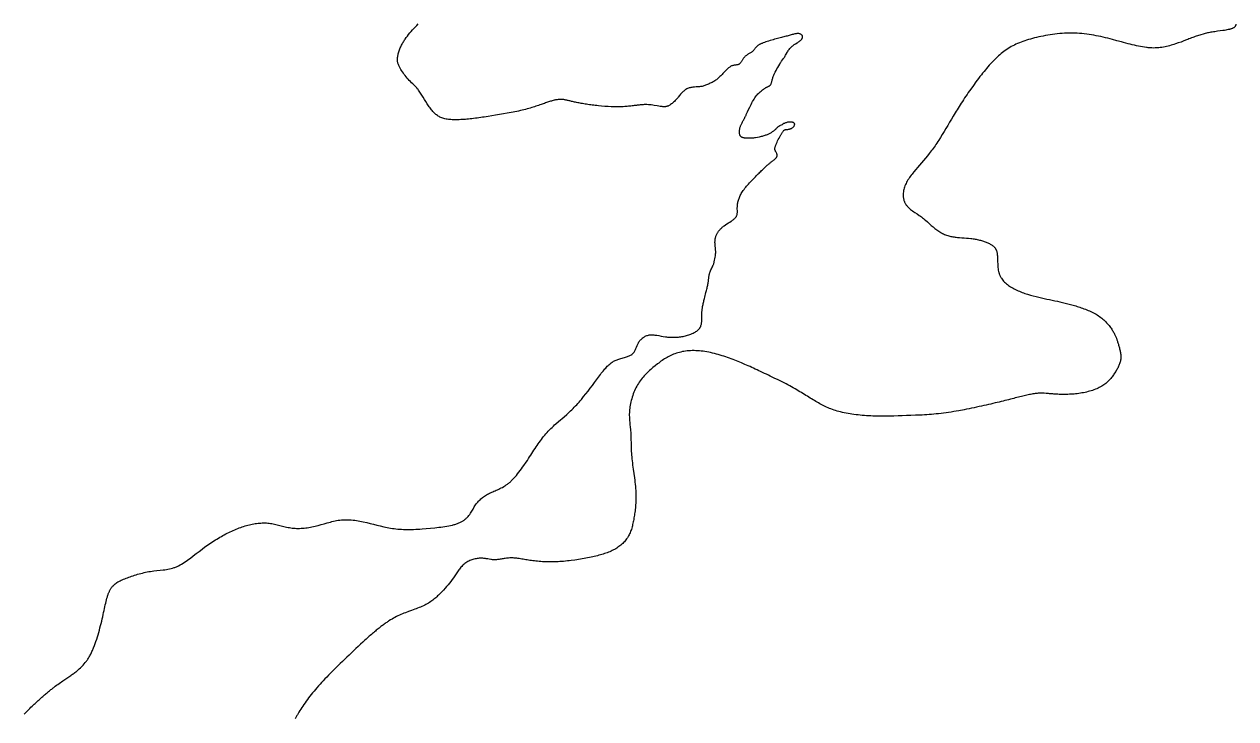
# Model space of a CAD drawing. Header units: millimetres. Extents: x -2150 to 3226, y -942 to 5220.
# Drawn here: x -2150 to 3226, y -942 to 2139 of the extents above; entities that cross this region are included whole.
import ezdxf

# ---------------------------------------------------------------- set-up
doc = ezdxf.new("R2010")
doc.units = ezdxf.units.MM
doc.layers.add('184', color=7, linetype='Continuous')

msp = doc.modelspace()

# ---------------------------------------------------------------- linework, layer by layer
at = {"layer": '184', "elevation": 184}
for points in [[(-2149.8, -921), (-2144.6, -915.8), (-2139.5, -910.7), (-2134.4, -905.7), (-2129.5, -900.9), (-2124.6, -896.1), (-2119.8, -891.4), (-2115, -886.9), (-2110.3, -882.5), (-2105.8, -878.1), (-2101.2, -873.9), (-2096.8, -869.8), (-2092.4, -865.7), (-2088.1, -861.8), (-2083.8, -857.9), (-2079.7, -854.2), (-2075.6, -850.5), (-2071.5, -846.9), (-2067.5, -843.5), (-2063.6, -840.1), (-2059.8, -836.7), (-2056, -833.5), (-2052.2, -830.4), (-2048.6, -827.3), (-2045, -824.3), (-2041.4, -821.4), (-2037.9, -818.5), (-2034.5, -815.7), (-2031.1, -813), (-2027.8, -810.4), (-2024.5, -807.8), (-2021.3, -805.3), (-2018.1, -802.9), (-2015, -800.5), (-2012, -798.2), (-2006, -793.7), (-2000.2, -789.4), (-1994.6, -785.4), (-1989.2, -781.5), (-1984, -777.8), (-1978.9, -774.3), (-1974, -771), (-1969.3, -767.7), (-1964.6, -764.6), (-1960.2, -761.6), (-1955.8, -758.7), (-1951.6, -755.8), (-1947.5, -753.1), (-1943.5, -750.3), (-1939.6, -747.7), (-1935.8, -745), (-1932.1, -742.4), (-1928.5, -739.7), (-1925, -737.1), (-1921.5, -734.5), (-1918.2, -731.8), (-1914.9, -729.2), (-1911.7, -726.6), (-1905.5, -721.3), (-1899.7, -715.9), (-1894, -710.4), (-1888.7, -704.8), (-1883.6, -699), (-1878.7, -693.1), (-1874, -686.9), (-1871.7, -683.7), (-1869.5, -680.5), (-1867.3, -677.2), (-1865.2, -673.8), (-1863.1, -670.4), (-1861, -666.9), (-1859, -663.3), (-1857, -659.6), (-1855, -655.8), (-1853.1, -651.9), (-1851.1, -648), (-1849.2, -643.9), (-1847.4, -639.8), (-1845.5, -635.5), (-1843.7, -631.2), (-1841.9, -626.8), (-1838.4, -617.7), (-1834.9, -608.4), (-1831.6, -598.9), (-1828.4, -589.1), (-1825.2, -579.2), (-1822.2, -569.2), (-1819.3, -559.1), (-1816.5, -549), (-1813.7, -538.9), (-1811.1, -528.8), (-1808.6, -518.8), (-1806.2, -508.9), (-1803.9, -499.1), (-1801.7, -489.6), (-1799.6, -480.3), (-1797.6, -471.2), (-1795.7, -462.3), (-1793.8, -453.7), (-1792, -445.4), (-1790.2, -437.3), (-1788.4, -429.4), (-1786.6, -421.9), (-1784.8, -414.6), (-1782.9, -407.6), (-1780.9, -400.9), (-1779.9, -397.7), (-1778.9, -394.5), (-1777.8, -391.4), (-1776.7, -388.4), (-1775.6, -385.5), (-1774.4, -382.6), (-1773.3, -379.8), (-1772, -377.2), (-1770.8, -374.5), (-1769.5, -372), (-1768.1, -369.5), (-1766.7, -367.2), (-1765.3, -364.9), (-1763.8, -362.7), (-1762.3, -360.5), (-1760.7, -358.4), (-1759.1, -356.4), (-1757.5, -354.5), (-1754, -350.8), (-1750.4, -347.4), (-1746.6, -344.1), (-1742.6, -341), (-1738.4, -338.2), (-1734, -335.4), (-1729.4, -332.8), (-1724.7, -330.3), (-1719.7, -327.9), (-1714.6, -325.5), (-1709.3, -323.2), (-1703.8, -320.9), (-1698, -318.7), (-1692.1, -316.4), (-1686.1, -314.1), (-1679.8, -311.9), (-1673.4, -309.6), (-1666.9, -307.4), (-1660.2, -305.3), (-1653.5, -303.2), (-1646.6, -301.1), (-1639.7, -299.2), (-1632.6, -297.3), (-1625.6, -295.5), (-1618.4, -293.8), (-1611.3, -292.3), (-1604.1, -290.8), (-1596.9, -289.5), (-1589.7, -288.3), (-1582.5, -287.3), (-1575.4, -286.4), (-1561.1, -284.9), (-1547, -283.4), (-1533, -281.8), (-1526, -280.9), (-1519, -279.8), (-1512.1, -278.6), (-1505.2, -277.2), (-1498.4, -275.6), (-1491.6, -273.8), (-1484.8, -271.6), (-1481.5, -270.4), (-1478.1, -269.2), (-1474.7, -267.8), (-1471.4, -266.4), (-1468.1, -264.9), (-1464.8, -263.3), (-1458.1, -259.9), (-1451.6, -256.2), (-1445, -252.2), (-1438.5, -248.1), (-1432, -243.7), (-1425.5, -239.2), (-1419, -234.5), (-1412.6, -229.7), (-1399.7, -219.8), (-1386.8, -209.7), (-1373.8, -199.6), (-1360.8, -189.7), (-1347.8, -180.1), (-1341.2, -175.5), (-1334.7, -170.9), (-1328.1, -166.3), (-1321.5, -161.9), (-1314.9, -157.5), (-1308.3, -153.2), (-1301.7, -149), (-1295.1, -144.9), (-1288.5, -140.9), (-1281.9, -137), (-1275.2, -133.2), (-1268.6, -129.5), (-1262, -125.8), (-1255.3, -122.3), (-1248.7, -118.9), (-1242.1, -115.6), (-1235.5, -112.4), (-1228.9, -109.3), (-1222.3, -106.3), (-1215.7, -103.4), (-1209.1, -100.7), (-1202.5, -98), (-1196, -95.5), (-1189.4, -93.1), (-1182.9, -90.9), (-1176.4, -88.7), (-1169.9, -86.7), (-1163.4, -84.8), (-1157, -83.1), (-1150.6, -81.5), (-1144.2, -80), (-1137.8, -78.7), (-1131.5, -77.5), (-1125.2, -76.4), (-1118.9, -75.5), (-1112.6, -74.8), (-1106.4, -74.2), (-1100.2, -73.7), (-1094, -73.4), (-1087.9, -73.3), (-1081.7, -73.4), (-1075.6, -73.6), (-1069.5, -73.9), (-1063.5, -74.5), (-1057.4, -75.2), (-1051.4, -76.1), (-1045.4, -77.2), (-1039.5, -78.4), (-1033.5, -79.7), (-1027.6, -81.1), (-1015.6, -84.1), (-1003.7, -87.2), (-991.6, -90.2), (-985.5, -91.6), (-979.3, -93), (-973.1, -94.1), (-966.8, -95.2), (-960.5, -96.1), (-954.1, -96.8), (-947.6, -97.2), (-941.1, -97.5), (-934.5, -97.6), (-927.8, -97.5), (-921.1, -97.2), (-914.4, -96.8), (-907.6, -96.1), (-900.8, -95.4), (-893.9, -94.5), (-887.1, -93.4), (-880.2, -92.2), (-873.3, -90.9), (-866.4, -89.5), (-859.5, -87.9), (-852.7, -86.3), (-845.8, -84.5), (-832.2, -80.8), (-818.6, -76.9), (-805, -73), (-791.4, -69.3), (-784.6, -67.5), (-777.7, -65.9), (-770.8, -64.3), (-763.8, -63), (-756.8, -61.7), (-749.8, -60.7), (-742.7, -59.9), (-735.5, -59.3), (-728.2, -59), (-720.9, -58.9), (-713.5, -59), (-706.1, -59.4), (-698.6, -60), (-691, -60.8), (-683.5, -61.7), (-675.9, -62.9), (-668.2, -64.1), (-660.6, -65.5), (-652.9, -67), (-645.3, -68.6), (-630, -72), (-614.9, -75.7), (-599.8, -79.4), (-584.9, -83.1), (-570, -86.7), (-555, -90.2), (-547.4, -91.8), (-539.8, -93.3), (-532.1, -94.8), (-524.4, -96.1), (-516.5, -97.4), (-508.6, -98.5), (-500.5, -99.5), (-492.3, -100.4), (-484, -101.1), (-475.5, -101.7), (-466.9, -102.1), (-458.1, -102.3), (-449.3, -102.4), (-440.3, -102.4), (-431.2, -102.3), (-422.1, -102), (-412.8, -101.7), (-403.5, -101.2), (-394.2, -100.7), (-384.9, -100.1), (-366.1, -98.6), (-347.3, -96.9), (-328.6, -95), (-319.4, -93.9), (-310.2, -92.9), (-301.1, -91.7), (-292.2, -90.5), (-283.4, -89.2), (-274.7, -87.8), (-266.3, -86.2), (-258.1, -84.5), (-250.1, -82.7), (-246.2, -81.7), (-242.4, -80.7), (-238.6, -79.6), (-235, -78.5), (-231.4, -77.3), (-227.9, -76.1), (-224.4, -74.8), (-221.1, -73.4), (-217.8, -72.1), (-214.7, -70.6), (-211.6, -69.1), (-208.7, -67.5), (-205.8, -65.9), (-203, -64.2), (-200.4, -62.5), (-197.8, -60.7), (-195.4, -58.8), (-193, -56.9), (-190.7, -54.9), (-188.5, -52.8), (-186.4, -50.8), (-184.4, -48.7), (-180.5, -44.3), (-176.8, -39.8), (-173.4, -35.3), (-170.2, -30.6), (-167.1, -25.9), (-164.2, -21.2), (-158.5, -11.7), (-152.9, -2.4), (-150.1, 2.1), (-147.1, 6.4), (-144.1, 10.7), (-141, 14.7), (-137.7, 18.7), (-134.4, 22.5), (-130.9, 26.2), (-127.3, 29.7), (-123.6, 33.1), (-119.8, 36.4), (-115.9, 39.5), (-111.9, 42.5), (-107.8, 45.5), (-103.5, 48.3), (-99.2, 51), (-94.7, 53.5), (-90.1, 56), (-85.5, 58.4), (-80.7, 60.7), (-75.8, 62.9), (-70.8, 65.1), (-65.7, 67.2), (-60.5, 69.4), (-55.3, 71.6), (-50, 73.9), (-44.6, 76.3), (-39.2, 78.9), (-33.7, 81.6), (-28.1, 84.5), (-22.6, 87.7), (-17, 91.1), (-14.2, 93), (-11.3, 94.9), (-8.5, 96.9), (-5.7, 98.9), (-2.9, 101.1), (0, 103.4), (2.8, 105.7), (5.6, 108.2), (8.5, 110.8), (11.3, 113.4), (14.1, 116.2), (16.9, 119), (19.8, 121.9), (22.6, 125), (28.2, 131.2), (33.8, 137.7), (39.4, 144.5), (44.9, 151.5), (50.4, 158.7), (55.9, 166.1), (61.3, 173.6), (66.6, 181.2), (77.2, 196.5), (82.4, 204.2), (87.4, 211.9), (92.5, 219.6), (97.4, 227.1), (102.3, 234.6), (107.1, 241.9), (111.8, 249.2), (116.5, 256.4), (121.2, 263.5), (125.9, 270.4), (130.6, 277.3), (135.4, 284.1), (140.1, 290.7), (144.9, 297.2), (149.8, 303.7), (154.7, 310), (159.7, 316.1), (164.8, 322.2), (170, 328.1), (175.4, 333.8), (180.8, 339.5), (186.4, 345), (192, 350.5), (197.8, 355.8), (203.6, 361.1), (209.4, 366.3), (221.3, 376.6), (245.1, 396.9), (256.9, 407.3), (262.7, 412.5), (268.4, 417.8), (274.1, 423.2), (279.7, 428.6), (285.2, 434.2), (290.7, 439.7), (296.1, 445.4), (301.4, 451.1), (306.7, 456.9), (311.9, 462.8), (317, 468.7), (322.1, 474.7), (332.2, 486.8), (342.1, 499.1), (351.9, 511.6), (361.5, 524.3), (371, 537), (380.2, 549.6), (384.8, 555.8), (389.3, 561.9), (393.7, 567.9), (398, 573.7), (402.3, 579.5), (406.6, 585), (410.7, 590.4), (414.8, 595.6), (418.7, 600.5), (422.6, 605.3), (426.4, 609.7), (430.1, 613.9), (433.7, 617.9), (437.3, 621.6), (440.8, 625), (444.3, 628.3), (447.8, 631.3), (451.3, 634.2), (454.7, 636.8), (458.2, 639.3), (461.8, 641.6), (465.3, 643.7), (469, 645.7), (472.7, 647.6), (476.4, 649.3), (480.3, 650.8), (484.3, 652.3), (488.4, 653.7), (492.6, 654.9), (496.8, 656.1), (514, 660.7), (518.2, 661.9), (522.3, 663.1), (526.3, 664.4), (530.2, 665.7), (533.9, 667.2), (537.4, 668.8), (540.8, 670.5), (543.9, 672.4), (545.4, 673.4), (546.8, 674.4), (548.1, 675.5), (549.4, 676.7), (551.8, 679.1), (553.9, 681.7), (555.9, 684.4), (557.7, 687.3), (559.3, 690.3), (560.9, 693.3), (562.3, 696.5), (563.7, 699.7), (566.4, 706.4), (569.2, 713.1), (570.7, 716.4), (572.2, 719.7), (573.9, 723), (575.8, 726.2), (577.8, 729.4), (579.9, 732.5), (582.2, 735.5), (584.6, 738.3), (587.1, 741.1), (589.8, 743.8), (592.6, 746.3), (595.6, 748.6), (598.7, 750.8), (601.8, 752.8), (605.2, 754.6), (608.6, 756.2), (612.1, 757.6), (615.8, 758.8), (619.5, 759.8), (623.4, 760.5), (627.4, 760.9), (631.4, 761.2), (635.5, 761.2), (639.8, 761.1), (644.1, 760.8), (648.4, 760.3), (652.9, 759.7), (657.4, 759.1), (666.5, 757.5), (675.8, 755.8), (685.2, 754.1), (694.7, 752.6), (699.5, 752), (704.3, 751.4), (709.1, 751), (713.9, 750.6), (718.7, 750.3), (723.5, 750.2), (728.4, 750.1), (733.3, 750.1), (738.2, 750.3), (743.1, 750.5), (748, 750.9), (753, 751.3), (758, 751.9), (763, 752.6), (768.1, 753.4), (773.2, 754.4), (778.3, 755.4), (783.4, 756.6), (788.5, 758), (793.6, 759.4), (798.7, 761), (803.6, 762.7), (808.5, 764.5), (813.2, 766.4), (817.7, 768.5), (822.1, 770.7), (826.3, 772.9), (830.3, 775.3), (834, 777.9), (837.5, 780.5), (839.1, 781.8), (840.6, 783.2), (842.1, 784.6), (843.4, 786.1), (844.7, 787.6), (845.9, 789.1), (847.1, 790.6), (848.1, 792.1), (849, 793.7), (849.9, 795.3), (851.5, 798.5), (852.7, 801.9), (853.7, 805.3), (854.6, 808.7), (855.2, 812.2), (855.6, 815.8), (855.9, 819.4), (856.1, 823), (856.2, 826.6), (856.2, 833.8), (856.1, 840.9), (856.1, 848), (856.3, 854.9), (856.8, 861.8), (857.4, 868.8), (857.9, 872.4), (858.4, 876), (858.9, 879.7), (859.6, 883.4), (860.3, 887.3), (861, 891.3), (861.9, 895.4), (862.8, 899.6), (863.8, 904), (864.8, 908.6), (866, 913.2), (867.1, 918), (868.4, 922.9), (869.6, 927.9), (874.8, 948.2), (877.3, 958.3), (878.5, 963.2), (879.7, 968.1), (880.8, 972.8), (881.8, 977.4), (882.7, 981.9), (883.5, 986.1), (884.2, 990.2), (884.9, 994.1), (885.5, 997.9), (886, 1001.5), (886.4, 1004.9), (886.9, 1008.2), (887.3, 1011.4), (887.6, 1014.5), (888, 1017.4), (888.4, 1020.2), (888.8, 1023), (889.2, 1025.6), (889.7, 1028.2), (890.2, 1030.7), (890.8, 1033.1), (891.5, 1035.4), (892.2, 1037.7), (893.1, 1040), (894.9, 1044.5), (897, 1048.9), (899.1, 1053.4), (901.4, 1058), (903.7, 1062.8), (904.9, 1065.3), (906, 1067.9), (907.1, 1070.5), (908.1, 1073.3), (909.2, 1076.2), (910.1, 1079.1), (911.1, 1082.2), (911.9, 1085.3), (913.5, 1091.7), (914.9, 1098.3), (916.1, 1104.9), (917, 1111.5), (917.3, 1114.8), (917.6, 1117.9), (917.8, 1121.1), (918, 1124.1), (918, 1127.1), (918, 1129.9), (918, 1132.7), (917.8, 1135.5), (917.5, 1140.7), (917, 1145.8), (915.9, 1155.8), (915.4, 1160.8), (915.1, 1165.9), (915, 1171.1), (915, 1173.8), (915.1, 1176.6), (915.3, 1179.3), (915.6, 1182.1), (915.9, 1185), (916.4, 1187.8), (916.9, 1190.6), (917.6, 1193.5), (918.3, 1196.3), (919.2, 1199.2), (920.2, 1202), (921.3, 1204.8), (922.5, 1207.6), (923.9, 1210.3), (925.4, 1213), (927.1, 1215.7), (928.9, 1218.3), (930.8, 1220.9), (932.8, 1223.5), (935, 1226), (937.3, 1228.5), (939.6, 1230.9), (942.1, 1233.3), (944.7, 1235.7), (947.4, 1238), (950.1, 1240.3), (953, 1242.5), (955.9, 1244.7), (961.8, 1249.1), (968, 1253.3), (974.3, 1257.4), (980.6, 1261.4), (986.8, 1265.4), (989.7, 1267.4), (992.6, 1269.4), (995.3, 1271.4), (997.9, 1273.5), (1000.4, 1275.6), (1002.7, 1277.7), (1004.8, 1279.8), (1006.7, 1282), (1008.4, 1284.2), (1009.8, 1286.5), (1011, 1288.9), (1012, 1291.3), (1012.7, 1293.7), (1013.3, 1296.3), (1013.7, 1298.9), (1014, 1301.5), (1014.2, 1304.2), (1014.3, 1307), (1014.3, 1309.9), (1014.3, 1312.8), (1014.1, 1318.9), (1014.1, 1322.1), (1014.1, 1325.3), (1014.2, 1328.6), (1014.3, 1332), (1014.6, 1335.5), (1015, 1339.1), (1015.5, 1342.8), (1016.1, 1346.5), (1016.9, 1350.3), (1017.8, 1354.2), (1018.9, 1358.2), (1020.2, 1362.2), (1021.6, 1366.3), (1023.2, 1370.5), (1025.1, 1374.7), (1027.1, 1379.1), (1029.3, 1383.5), (1031.7, 1387.9), (1034.4, 1392.4), (1037.3, 1397), (1040.5, 1401.6), (1043.8, 1406.3), (1047.4, 1411), (1051.2, 1415.8), (1055.1, 1420.5), (1059.2, 1425.3), (1063.4, 1430.1), (1067.6, 1434.8), (1076.4, 1444.2), (1085.2, 1453.3), (1089.6, 1457.8), (1094, 1462.2), (1098.3, 1466.4), (1102.5, 1470.6), (1106.6, 1474.6), (1110.6, 1478.5), (1114.4, 1482.2), (1118.1, 1485.9), (1121.8, 1489.4), (1125.3, 1492.7), (1128.7, 1496), (1131.9, 1499.1), (1135.1, 1502.1), (1138.2, 1505), (1141.2, 1507.8), (1144.2, 1510.5), (1147, 1513), (1149.7, 1515.5), (1152.4, 1517.8), (1155, 1520.1), (1157.5, 1522.2), (1160, 1524.3), (1162.4, 1526.2), (1164.7, 1528.1), (1166.9, 1529.9), (1169.1, 1531.6), (1171.2, 1533.2), (1173.1, 1534.7), (1175, 1536.2), (1176.8, 1537.7), (1178.5, 1539), (1180.1, 1540.3), (1181.6, 1541.6), (1183, 1542.9), (1184.3, 1544.1), (1185.5, 1545.2), (1186.5, 1546.4), (1187.4, 1547.5), (1188.2, 1548.6), (1188.9, 1549.7), (1189.5, 1550.7), (1189.9, 1551.8), (1190.3, 1552.8), (1190.6, 1553.8), (1190.8, 1554.7), (1191, 1555.7), (1191.1, 1557.5), (1190.9, 1559.2), (1190.6, 1560.9), (1190.1, 1562.5), (1189.6, 1563.9), (1189, 1565.3), (1187.6, 1568), (1186.1, 1570.7), (1184.6, 1573.5), (1183.8, 1575), (1183, 1576.6), (1182.3, 1578.2), (1181.7, 1579.9), (1181.2, 1581.7), (1180.9, 1583.5), (1180.6, 1585.4), (1180.6, 1587.3), (1180.7, 1589.3), (1181, 1591.3), (1181.5, 1593.3), (1182.2, 1595.5), (1182.9, 1597.7), (1183.8, 1600), (1184.7, 1602.4), (1185.8, 1604.9), (1186.8, 1607.5), (1187.9, 1610.2), (1189.1, 1613), (1190.3, 1615.9), (1192.9, 1621.8), (1195.8, 1627.7), (1199.1, 1633.6), (1202.5, 1639.4), (1205.9, 1644.9), (1207.5, 1647.6), (1209.1, 1650.3), (1210.6, 1652.8), (1212.1, 1655.3), (1213.4, 1657.7), (1214.7, 1659.9), (1215.9, 1662), (1217.2, 1663.9), (1218.4, 1665.6), (1219.7, 1667.1), (1220.9, 1668.3), (1222.3, 1669.3), (1223.7, 1670), (1225.1, 1670.6), (1226.7, 1671), (1228.3, 1671.3), (1230.1, 1671.6), (1231.9, 1671.8), (1233.9, 1672), (1235.9, 1672.3), (1238.1, 1672.6), (1240.4, 1673), (1242.6, 1673.4), (1245, 1674), (1247.3, 1674.6), (1249.6, 1675.3), (1251.8, 1676.1), (1253.9, 1677), (1256, 1678.1), (1257.9, 1679.3), (1259.7, 1680.5), (1261.4, 1681.9), (1263, 1683.5), (1264.4, 1685.1), (1265.7, 1686.9), (1266.7, 1688.7), (1267.6, 1690.7), (1268.2, 1692.6), (1268.4, 1693.6), (1268.5, 1694.6), (1268.5, 1695.6), (1268.4, 1696.5), (1268.2, 1697.4), (1267.8, 1698.3), (1267.4, 1699.2), (1266.8, 1700), (1266.1, 1700.7), (1265.3, 1701.4), (1264.3, 1702), (1263.1, 1702.6), (1261.8, 1703.1), (1260.4, 1703.6), (1258.9, 1703.9), (1257.3, 1704.2), (1255.7, 1704.5), (1253.9, 1704.7), (1250.3, 1704.9), (1246.6, 1704.9), (1242.9, 1704.7), (1239.3, 1704.4), (1237.6, 1704.1), (1236, 1703.8), (1234.4, 1703.4), (1233, 1703.1), (1230.2, 1702.2), (1227.6, 1701.2), (1225.2, 1700.2), (1222.9, 1699), (1220.8, 1697.9), (1216.5, 1695.6), (1212.3, 1693.4), (1208.1, 1691.4), (1204.2, 1689.5), (1202.4, 1688.5), (1200.7, 1687.6), (1199.1, 1686.6), (1197.6, 1685.6), (1196.2, 1684.7), (1194.9, 1683.7), (1192.5, 1681.7), (1190.2, 1679.6), (1187.9, 1677.3), (1185.5, 1674.9), (1184.2, 1673.6), (1182.9, 1672.2), (1181.4, 1670.8), (1179.7, 1669.4), (1177.9, 1667.8), (1176, 1666.2), (1173.9, 1664.5), (1171.7, 1662.8), (1169.3, 1661.1), (1166.8, 1659.4), (1164.2, 1657.7), (1161.5, 1656.1), (1158.6, 1654.5), (1155.7, 1653), (1152.6, 1651.5), (1149.4, 1650.1), (1146.1, 1648.7), (1142.7, 1647.4), (1139.2, 1646.1), (1135.5, 1644.9), (1131.8, 1643.7), (1127.9, 1642.5), (1123.9, 1641.4), (1119.8, 1640.4), (1111.5, 1638.4), (1103, 1636.7), (1094.6, 1635.2), (1090.3, 1634.6), (1086.1, 1634.1), (1081.9, 1633.6), (1077.6, 1633.3), (1073.2, 1633), (1068.8, 1632.9), (1064.4, 1632.8), (1059.8, 1632.9), (1055.3, 1633.1), (1050.9, 1633.5), (1046.6, 1634.1), (1044.5, 1634.4), (1042.5, 1634.8), (1040.6, 1635.3), (1038.8, 1635.8), (1037, 1636.4), (1035.4, 1637), (1033.9, 1637.7), (1032.5, 1638.5), (1031.2, 1639.3), (1030.1, 1640.2), (1029.1, 1641.2), (1028.2, 1642.2), (1027.4, 1643.3), (1026.7, 1644.4), (1026.1, 1645.6), (1025.6, 1646.8), (1025.1, 1648.1), (1024.8, 1649.4), (1024.2, 1652.1), (1023.9, 1654.9), (1023.8, 1657.8), (1023.8, 1660.8), (1023.8, 1663.9), (1024, 1666.9), (1024.3, 1670), (1024.7, 1673.1), (1025.2, 1676.1), (1025.9, 1679.1), (1026.7, 1682.1), (1027.6, 1685), (1028.6, 1687.9), (1029.7, 1690.7), (1030.9, 1693.4), (1032.2, 1696.1), (1034.9, 1701.3), (1037.7, 1706.2), (1039, 1708.7), (1040.4, 1711.3), (1041.9, 1714), (1042.7, 1715.4), (1043.5, 1716.9), (1044.3, 1718.6), (1045.2, 1720.2), (1046.1, 1722.1), (1047, 1724), (1048.1, 1726), (1049.1, 1728.2), (1050.2, 1730.5), (1051.4, 1733), (1052.7, 1735.6), (1054, 1738.4), (1055.4, 1741.3), (1056.8, 1744.3), (1058.2, 1747.4), (1059.7, 1750.5), (1062.8, 1757), (1069.2, 1770.4), (1072.5, 1777.1), (1075.7, 1783.6), (1078.9, 1789.8), (1082.1, 1795.7), (1085.3, 1801.4), (1088.5, 1806.8), (1091.7, 1811.9), (1095, 1816.7), (1098.4, 1821.3), (1101.8, 1825.5), (1105.3, 1829.5), (1108.9, 1833.1), (1112.4, 1836.5), (1116, 1839.7), (1119.4, 1842.5), (1121, 1843.9), (1122.6, 1845.1), (1124.2, 1846.3), (1125.7, 1847.5), (1127.1, 1848.5), (1128.5, 1849.5), (1129.8, 1850.5), (1131, 1851.4), (1133.2, 1853), (1135.3, 1854.5), (1137.2, 1855.8), (1139, 1856.9), (1140.8, 1857.9), (1142.5, 1858.9), (1144.4, 1859.8), (1146.4, 1860.7), (1148.4, 1861.6), (1152.7, 1863.5), (1154.8, 1864.5), (1156.8, 1865.7), (1158.7, 1867), (1160.4, 1868.4), (1161.1, 1869.2), (1161.8, 1870.1), (1163, 1871.9), (1164.1, 1874), (1164.9, 1876.2), (1165.7, 1878.6), (1166.4, 1881.1), (1167, 1883.8), (1167.7, 1886.7), (1168.4, 1889.7), (1169.2, 1892.9), (1170, 1896.1), (1171, 1899.5), (1172, 1902.9), (1173.2, 1906.4), (1174.4, 1909.8), (1175.8, 1913.3), (1177.3, 1916.8), (1178.8, 1920.2), (1180.5, 1923.6), (1182.3, 1926.9), (1186, 1933.7), (1190, 1940.5), (1194, 1947.6), (1198.1, 1954.7), (1202.1, 1961.8), (1204.1, 1965.2), (1206.2, 1968.5), (1208.2, 1971.7), (1210.2, 1974.7), (1214.2, 1980.4), (1218.2, 1986), (1220.2, 1988.8), (1222.2, 1991.8), (1224.2, 1995), (1226.3, 1998.4), (1228.4, 2001.9), (1230.5, 2005.6), (1234.8, 2013.1), (1237, 2016.9), (1239.3, 2020.5), (1241.6, 2024.1), (1244, 2027.4), (1246.4, 2030.6), (1249, 2033.5), (1251.6, 2036.3), (1254.3, 2039), (1257.2, 2041.5), (1260.1, 2043.8), (1263.1, 2046.1), (1266.3, 2048.3), (1269.6, 2050.4), (1272.9, 2052.5), (1279.6, 2056.5), (1282.8, 2058.6), (1286, 2060.6), (1289, 2062.7), (1291.8, 2064.9), (1294.4, 2067.2), (1296.7, 2069.5), (1298.7, 2071.9), (1299.6, 2073.1), (1300.4, 2074.3), (1301.2, 2075.5), (1301.8, 2076.6), (1302.4, 2077.8), (1302.9, 2079), (1303.2, 2080.1), (1303.5, 2081.2), (1303.7, 2082.3), (1303.8, 2083.4), (1303.7, 2084.4), (1303.6, 2085.4), (1303.4, 2086.4), (1303.1, 2087.3), (1302.7, 2088.2), (1302.2, 2089.1), (1301.6, 2089.9), (1301, 2090.7), (1299.5, 2092.2), (1297.8, 2093.5), (1295.9, 2094.6), (1293.8, 2095.6), (1291.6, 2096.3), (1289.3, 2096.9), (1286.8, 2097.3), (1284.2, 2097.5), (1281.4, 2097.5), (1278.4, 2097.3), (1275.3, 2097), (1272, 2096.4), (1268.6, 2095.7), (1264.9, 2094.9), (1261.1, 2093.9), (1257.2, 2092.8), (1253, 2091.6), (1248.8, 2090.4), (1244.4, 2089.1), (1239.8, 2087.9), (1235.2, 2086.6), (1230.4, 2085.4), (1225.5, 2084.1), (1220.4, 2082.9), (1215.1, 2081.6), (1209.7, 2080.2), (1204, 2078.8), (1198.2, 2077.3), (1192.1, 2075.7), (1185.8, 2074), (1179.3, 2072.2), (1172.7, 2070.3), (1159.6, 2066.4), (1153.1, 2064.4), (1146.7, 2062.4), (1140.5, 2060.3), (1134.6, 2058.3), (1128.9, 2056.2), (1126.2, 2055.1), (1123.6, 2054.1), (1121, 2053), (1118.5, 2051.9), (1116.1, 2050.7), (1113.8, 2049.6), (1111.6, 2048.4), (1109.4, 2047.1), (1107.4, 2045.9), (1105.5, 2044.6), (1103.7, 2043.3), (1101.9, 2041.9), (1100.3, 2040.4), (1098.8, 2039), (1097.4, 2037.5), (1096, 2036), (1093.5, 2032.9), (1091.2, 2029.9), (1089, 2026.9), (1086.9, 2024), (1084.7, 2021.4), (1082.5, 2018.9), (1080.1, 2016.7), (1077.6, 2014.7), (1075, 2013), (1072.4, 2011.4), (1069.6, 2009.9), (1064.2, 2007), (1061.6, 2005.5), (1059, 2004), (1056.5, 2002.3), (1054.1, 2000.6), (1051.8, 1998.8), (1049.6, 1996.9), (1047.5, 1994.9), (1045.5, 1992.8), (1043.6, 1990.6), (1041.9, 1988.3), (1040.2, 1985.9), (1038.6, 1983.4), (1035.7, 1978.5), (1034.3, 1976.1), (1033, 1973.8), (1031.6, 1971.6), (1030.2, 1969.5), (1028.8, 1967.6), (1027.3, 1965.9), (1025.8, 1964.4), (1024.1, 1963), (1022.3, 1961.8), (1020.3, 1960.7), (1018.1, 1959.9), (1015.6, 1959.2), (1013, 1958.6), (1010.1, 1958.2), (1007.1, 1957.7), (1004, 1957.3), (1000.8, 1956.9), (997.7, 1956.4), (994.6, 1955.7), (991.6, 1954.8), (988.7, 1953.7), (985.8, 1952.4), (983.1, 1950.9), (980.4, 1949.1), (977.6, 1947.1), (974.9, 1944.8), (972, 1942.3), (969.1, 1939.6), (966, 1936.6), (962.9, 1933.4), (959.7, 1930.1), (956.4, 1926.7), (949.8, 1919.7), (946.6, 1916.3), (943.4, 1912.9), (940.2, 1909.7), (937.1, 1906.6), (934.1, 1903.6), (931, 1900.7), (927.9, 1897.9), (924.7, 1895.3), (921.3, 1892.7), (917.8, 1890.2), (914.2, 1887.8), (910.3, 1885.4), (906.3, 1883.2), (902.2, 1881), (898, 1878.9), (893.8, 1876.9), (889.6, 1875), (885.5, 1873.1), (881.4, 1871.4), (877.4, 1869.8), (873.5, 1868.2), (869.6, 1866.8), (865.8, 1865.5), (862, 1864.4), (858.3, 1863.4), (854.5, 1862.6), (850.7, 1862), (846.9, 1861.5), (843.1, 1861.2), (839.3, 1861), (831.6, 1860.6), (823.8, 1860.2), (819.9, 1859.9), (816, 1859.5), (812.1, 1858.9), (808.2, 1858.2), (804.4, 1857.3), (800.5, 1856.2), (796.8, 1854.9), (793.2, 1853.4), (789.6, 1851.7), (786.2, 1849.7), (782.9, 1847.6), (779.7, 1845.2), (776.6, 1842.7), (773.6, 1840), (770.7, 1837.2), (767.9, 1834.3), (765.1, 1831.3), (762.5, 1828.3), (757.3, 1822.2), (752.2, 1816), (749.6, 1812.8), (746.9, 1809.6), (744, 1806.4), (741.1, 1803.2), (738, 1800), (734.8, 1796.8), (731.6, 1793.7), (728.3, 1790.7), (724.9, 1787.9), (721.6, 1785.2), (718.2, 1782.7), (715, 1780.5), (711.7, 1778.5), (708.3, 1776.8), (706.6, 1776.1), (704.8, 1775.4), (703, 1774.8), (701.2, 1774.3), (699.2, 1773.9), (697.2, 1773.5), (695.1, 1773.2), (692.9, 1773), (690.6, 1772.9), (688.2, 1772.9), (685.7, 1773), (683.1, 1773.1), (680.3, 1773.4), (677.4, 1773.7), (674.5, 1774.1), (671.4, 1774.5), (665.1, 1775.5), (658.6, 1776.6), (645.3, 1778.9), (638.6, 1780), (632.2, 1780.9), (625.8, 1781.6), (619.6, 1782.1), (613.3, 1782.3), (607, 1782.4), (603.7, 1782.3), (600.4, 1782.2), (597, 1782.1), (593.6, 1781.9), (590, 1781.6), (586.3, 1781.3), (582.5, 1780.9), (578.6, 1780.5), (574.5, 1780), (570.3, 1779.5), (566, 1778.9), (561.5, 1778.4), (556.8, 1777.8), (552, 1777.2), (547.1, 1776.6), (542, 1776), (536.8, 1775.4), (531.4, 1774.9), (525.8, 1774.4), (520.1, 1773.9), (514.3, 1773.5), (508.3, 1773.1), (502.1, 1772.8), (495.8, 1772.6), (489.3, 1772.5), (482.6, 1772.5), (475.9, 1772.5), (469, 1772.6), (462.1, 1772.8), (455, 1773), (440.8, 1773.7), (426.4, 1774.6), (412.1, 1775.8), (397.9, 1777.1), (390.9, 1777.8), (384, 1778.6), (377.2, 1779.4), (370.6, 1780.2), (364, 1781.1), (357.6, 1782), (351.3, 1782.9), (345.1, 1783.8), (339.1, 1784.7), (333.2, 1785.7), (327.5, 1786.7), (321.9, 1787.7), (316.4, 1788.7), (311.2, 1789.7), (306, 1790.7), (301.1, 1791.7), (296.3, 1792.7), (291.7, 1793.7), (287.3, 1794.7), (283.1, 1795.7), (279, 1796.7), (275.1, 1797.7), (271.3, 1798.6), (267.6, 1799.5), (264.1, 1800.4), (260.6, 1801.2), (257.2, 1802), (253.9, 1802.7), (250.7, 1803.3), (247.5, 1803.9), (244.3, 1804.4), (241.2, 1804.8), (238, 1805.1), (234.8, 1805.3), (231.6, 1805.4), (228.4, 1805.3), (225.2, 1805.2), (221.8, 1805), (218.5, 1804.6), (215, 1804.2), (211.5, 1803.6), (208, 1803), (204.4, 1802.2), (200.7, 1801.4), (196.9, 1800.5), (193, 1799.4), (189, 1798.3), (185, 1797.1), (180.8, 1795.8), (176.5, 1794.4), (172.1, 1792.9), (167.6, 1791.4), (163, 1789.7), (158.2, 1788), (153.3, 1786.3), (148.3, 1784.5), (143.1, 1782.6), (137.8, 1780.7), (132.3, 1778.8), (126.6, 1776.8), (120.8, 1774.9), (114.8, 1772.9), (108.6, 1770.9), (102.2, 1768.9), (95.6, 1766.9), (88.8, 1765), (81.8, 1763.1), (74.6, 1761.2), (67.2, 1759.3), (59.5, 1757.5), (51.7, 1755.7), (43.7, 1754), (35.6, 1752.3), (27.4, 1750.6), (19, 1748.9), (10.6, 1747.3), (-6.5, 1744.2), (-23.8, 1741.1), (-41.1, 1738.2), (-58.4, 1735.3), (-75.4, 1732.6), (-92.1, 1729.9), (-100.3, 1728.6), (-108.5, 1727.4), (-116.6, 1726.2), (-124.6, 1725.1), (-132.6, 1723.9), (-140.4, 1722.9), (-148.2, 1721.9), (-155.8, 1720.9), (-163.4, 1720), (-170.8, 1719.2), (-178.2, 1718.4), (-185.4, 1717.7), (-192.6, 1717), (-199.6, 1716.5), (-206.5, 1716), (-213.2, 1715.6), (-219.9, 1715.3), (-226.4, 1715.1), (-232.7, 1715), (-239, 1715), (-245, 1715.1), (-251, 1715.3), (-256.7, 1715.6), (-262.3, 1716.1), (-267.8, 1716.8), (-273.1, 1717.5), (-278.2, 1718.4), (-283.1, 1719.5), (-287.9, 1720.7), (-292.5, 1722.1), (-296.9, 1723.6), (-301.1, 1725.3), (-305.2, 1727.2), (-309.2, 1729.3), (-313, 1731.5), (-316.7, 1733.9), (-320.3, 1736.4), (-323.8, 1739.2), (-327.2, 1742.1), (-330.6, 1745.2), (-333.8, 1748.5), (-337, 1752), (-340.2, 1755.7), (-343.3, 1759.5), (-346.4, 1763.6), (-349.4, 1767.8), (-352.5, 1772.2), (-355.5, 1776.8), (-358.5, 1781.4), (-361.5, 1786.2), (-367.5, 1795.9), (-373.4, 1805.7), (-379.2, 1815.4), (-382.2, 1820.2), (-385.1, 1824.8), (-388, 1829.3), (-391, 1833.7), (-393.9, 1837.9), (-396.9, 1842), (-399.8, 1845.8), (-402.7, 1849.5), (-405.7, 1853), (-408.6, 1856.3), (-411.5, 1859.5), (-414.4, 1862.6), (-417.3, 1865.6), (-420.2, 1868.5), (-423, 1871.3), (-425.8, 1874), (-431.2, 1879.3), (-436.5, 1884.5), (-441.6, 1889.7), (-446.4, 1894.9), (-451, 1900.2), (-455.4, 1905.5), (-459.7, 1910.9), (-463.8, 1916.4), (-467.7, 1921.9), (-471.6, 1927.4), (-475.3, 1933), (-478.9, 1938.7), (-482.4, 1944.4), (-484, 1947.4), (-485.5, 1950.3), (-487, 1953.3), (-488.3, 1956.4), (-489.5, 1959.6), (-490.6, 1962.8), (-491.6, 1966), (-492.4, 1969.4), (-493, 1972.8), (-493.5, 1976.4), (-493.8, 1980), (-493.9, 1983.8), (-493.8, 1987.6), (-493.4, 1991.6), (-492.9, 1995.6), (-492.3, 1999.7), (-491.4, 2003.9), (-490.4, 2008.2), (-489.2, 2012.4), (-487.9, 2016.7), (-486.4, 2021.1), (-484.9, 2025.4), (-483.2, 2029.7), (-481.4, 2033.9), (-479.5, 2038.2), (-477.5, 2042.3), (-475.5, 2046.5), (-473.4, 2050.5), (-471.2, 2054.4), (-469, 2058.3), (-466.8, 2062.1), (-464.5, 2065.8), (-462.1, 2069.4), (-459.7, 2072.9), (-454.8, 2079.9), (-449.6, 2086.7), (-444.3, 2093.4), (-438.7, 2100.1), (-432.9, 2106.8), (-426.9, 2113.5), (-420.8, 2120.4), (-414.4, 2127.2), (-408, 2133.9), (-401.5, 2140.6)], [(3225.6, 2139.5), (3225.6, 2138), (3225.5, 2136.6), (3225.3, 2135.2), (3225, 2133.8), (3224.6, 2132.5), (3224.1, 2131.2), (3223.4, 2130), (3222.6, 2128.8), (3221.6, 2127.6), (3220.5, 2126.5), (3219.3, 2125.4), (3217.9, 2124.4), (3216.4, 2123.4), (3214.8, 2122.5), (3213, 2121.6), (3211.1, 2120.7), (3209.1, 2119.9), (3206.9, 2119.1), (3204.7, 2118.3), (3202.4, 2117.6), (3199.9, 2116.9), (3197.4, 2116.3), (3194.8, 2115.6), (3192.2, 2115), (3186.6, 2113.9), (3180.9, 2112.8), (3174.9, 2111.8), (3168.8, 2110.9), (3156.4, 2109.2), (3144.1, 2107.6), (3138.1, 2106.7), (3132.2, 2105.9), (3126.5, 2105), (3120.9, 2104.1), (3115.5, 2103.2), (3110.2, 2102.2), (3105, 2101.2), (3100, 2100.1), (3095, 2099), (3090, 2097.8), (3080.3, 2095.3), (3070.5, 2092.5), (3065.6, 2091), (3060.6, 2089.4), (3055.6, 2087.7), (3050.5, 2085.9), (3045.3, 2084.1), (3040, 2082.1), (3034.7, 2080.1), (3029.2, 2078), (3023.6, 2075.9), (3018, 2073.7), (3012.3, 2071.5), (3006.5, 2069.2), (2994.7, 2064.7), (2982.6, 2060.1), (2970.3, 2055.7), (2957.7, 2051.4), (2951.4, 2049.3), (2944.9, 2047.3), (2938.5, 2045.4), (2931.9, 2043.6), (2925.3, 2041.8), (2918.6, 2040.2), (2911.8, 2038.8), (2904.9, 2037.5), (2897.9, 2036.3), (2890.8, 2035.3), (2883.6, 2034.6), (2876.2, 2034), (2868.7, 2033.6), (2861, 2033.5), (2853.2, 2033.6), (2849.3, 2033.7), (2845.3, 2033.9), (2841.2, 2034.2), (2837.1, 2034.5), (2833, 2035), (2828.8, 2035.4), (2820.4, 2036.6), (2811.7, 2038), (2802.9, 2039.6), (2794, 2041.4), (2785, 2043.3), (2775.8, 2045.4), (2766.5, 2047.7), (2757.1, 2050.1), (2747.5, 2052.6), (2737.9, 2055.2), (2728.2, 2057.8), (2718.4, 2060.5), (2698.6, 2065.9), (2678.6, 2071.3), (2668.4, 2074), (2658.3, 2076.6), (2648.1, 2079.1), (2637.8, 2081.5), (2627.5, 2083.9), (2617.1, 2086.1), (2606.6, 2088.2), (2596.2, 2090.2), (2585.6, 2092), (2575, 2093.7), (2564.4, 2095.2), (2553.6, 2096.4), (2542.9, 2097.5), (2532.1, 2098.4), (2521.2, 2099), (2510.3, 2099.4), (2499.3, 2099.6), (2488.3, 2099.5), (2477.3, 2099.2), (2466.3, 2098.7), (2455.4, 2098), (2444.5, 2097.1), (2433.6, 2096), (2422.8, 2094.8), (2412.1, 2093.4), (2401.6, 2091.8), (2391.1, 2090.2), (2380.9, 2088.4), (2370.7, 2086.5), (2360.8, 2084.5), (2351.1, 2082.4), (2341.6, 2080.2), (2332.3, 2078), (2323.2, 2075.7), (2314.3, 2073.3), (2305.7, 2070.8), (2297.2, 2068.2), (2289, 2065.5), (2280.9, 2062.7), (2273, 2059.8), (2265.3, 2056.7), (2257.8, 2053.5), (2250.5, 2050.3), (2243.3, 2046.8), (2236.2, 2043.2), (2229.3, 2039.5), (2222.6, 2035.6), (2215.9, 2031.6), (2209.4, 2027.3), (2203.1, 2022.9), (2196.8, 2018.4), (2190.6, 2013.7), (2184.6, 2008.7), (2178.5, 2003.7), (2172.6, 1998.4), (2166.7, 1993), (2160.9, 1987.4), (2155.1, 1981.6), (2149.3, 1975.7), (2143.5, 1969.5), (2137.7, 1963.2), (2132, 1956.7), (2126.2, 1950.1), (2120.3, 1943.2), (2114.5, 1936.2), (2108.6, 1929), (2102.6, 1921.6), (2096.7, 1914.1), (2090.7, 1906.5), (2084.8, 1898.8), (2072.9, 1883.1), (2061.3, 1867.2), (2049.8, 1851.3), (2044.2, 1843.3), (2038.7, 1835.4), (2033.2, 1827.5), (2027.9, 1819.7), (2022.7, 1811.9), (2017.6, 1804.3), (2012.7, 1796.7), (2007.8, 1789.2), (2003, 1781.8), (1998.4, 1774.4), (1993.8, 1767.1), (1989.3, 1759.9), (1984.9, 1752.8), (1980.6, 1745.7), (1972.1, 1731.6), (1963.8, 1717.7), (1955.6, 1704), (1947.6, 1690.3), (1939.5, 1676.8), (1931.5, 1663.4), (1923.6, 1650.2), (1915.5, 1637.2), (1907.5, 1624.4), (1903.4, 1618.2), (1899.4, 1612), (1895.3, 1605.9), (1891.2, 1599.9), (1887, 1594), (1882.8, 1588.2), (1878.6, 1582.4), (1874.4, 1576.8), (1870.1, 1571.2), (1865.8, 1565.7), (1857.2, 1555), (1848.6, 1544.5), (1839.9, 1534.1), (1831.2, 1523.9), (1822.5, 1513.8), (1813.9, 1503.8), (1805.4, 1493.8), (1797.1, 1483.8), (1793, 1478.8), (1789.1, 1473.7), (1785.2, 1468.7), (1781.5, 1463.6), (1777.9, 1458.5), (1774.5, 1453.4), (1771.2, 1448.3), (1768.2, 1443.2), (1765.3, 1438), (1762.6, 1432.7), (1760.2, 1427.5), (1757.9, 1422.2), (1756, 1416.8), (1754.3, 1411.4), (1752.8, 1406.1), (1751.7, 1400.7), (1750.8, 1395.3), (1750.2, 1389.9), (1749.8, 1384.6), (1749.8, 1379.4), (1749.9, 1376.8), (1750.1, 1374.2), (1750.4, 1371.6), (1750.7, 1369), (1751.1, 1366.5), (1751.6, 1364), (1752.2, 1361.5), (1752.8, 1359.1), (1753.5, 1356.7), (1754.3, 1354.3), (1755.2, 1351.9), (1756.2, 1349.6), (1757.3, 1347.3), (1758.5, 1345.1), (1759.7, 1342.9), (1761, 1340.7), (1762.4, 1338.6), (1763.9, 1336.5), (1765.5, 1334.5), (1767.2, 1332.5), (1768.9, 1330.5), (1770.7, 1328.6), (1774.5, 1324.8), (1778.6, 1321.2), (1782.9, 1317.6), (1787.3, 1314.2), (1791.9, 1310.8), (1796.7, 1307.4), (1801.5, 1304.1), (1811.4, 1297.4), (1821.3, 1290.7), (1826.3, 1287.3), (1831.1, 1283.9), (1835.9, 1280.3), (1840.5, 1276.7), (1845, 1273), (1849.5, 1269.3), (1858.1, 1261.7), (1866.5, 1254.1), (1874.8, 1246.7), (1883, 1239.5), (1887, 1236), (1891.1, 1232.6), (1895.2, 1229.3), (1899.3, 1226.2), (1903.5, 1223.2), (1907.7, 1220.4), (1911.9, 1217.8), (1916.2, 1215.3), (1920.6, 1212.9), (1924.9, 1210.7), (1929.3, 1208.7), (1933.8, 1206.8), (1938.3, 1205), (1942.8, 1203.3), (1947.4, 1201.8), (1952, 1200.4), (1956.7, 1199.2), (1961.4, 1198), (1966.1, 1197), (1970.9, 1196), (1975.7, 1195.2), (1980.5, 1194.5), (1985.4, 1193.9), (1990.3, 1193.4), (2000.2, 1192.5), (2010.2, 1191.8), (2020.2, 1191.1), (2030.2, 1190.5), (2040.2, 1189.7), (2050.1, 1188.8), (2055, 1188.2), (2059.9, 1187.5), (2064.7, 1186.8), (2069.5, 1185.9), (2074.2, 1185), (2078.9, 1184), (2083.6, 1182.9), (2088.2, 1181.7), (2092.7, 1180.5), (2097.1, 1179.2), (2101.5, 1177.9), (2105.7, 1176.5), (2109.9, 1175.1), (2114, 1173.6), (2117.9, 1172), (2121.8, 1170.5), (2125.5, 1168.9), (2129.2, 1167.2), (2132.7, 1165.6), (2136, 1163.9), (2139.3, 1162.1), (2142.3, 1160.2), (2145.3, 1158.2), (2148.1, 1156.2), (2150.7, 1153.9), (2153.2, 1151.6), (2155.4, 1149), (2157.6, 1146.3), (2159.5, 1143.4), (2161.3, 1140.2), (2162.1, 1138.6), (2162.8, 1136.9), (2163.5, 1135.1), (2164.2, 1133.2), (2164.8, 1131.3), (2165.4, 1129.3), (2165.9, 1127.2), (2166.3, 1125.1), (2166.7, 1122.9), (2167.1, 1120.6), (2167.4, 1118.3), (2167.6, 1115.8), (2168.1, 1110.8), (2168.4, 1105.6), (2168.6, 1100.1), (2168.7, 1094.5), (2168.9, 1088.8), (2169, 1083), (2169.2, 1077.1), (2169.5, 1071.2), (2169.9, 1065.3), (2170.4, 1059.4), (2171, 1053.5), (2171.9, 1047.8), (2173, 1042.1), (2173.7, 1039.4), (2174.4, 1036.6), (2175.2, 1033.9), (2176.1, 1031.3), (2177, 1028.7), (2178.1, 1026.2), (2179.2, 1023.7), (2180.3, 1021.2), (2181.6, 1018.8), (2182.9, 1016.4), (2184.3, 1014.1), (2185.7, 1011.8), (2188.8, 1007.4), (2192.2, 1003.1), (2195.7, 998.9), (2199.6, 994.9), (2203.6, 991.1), (2207.8, 987.4), (2212.3, 983.8), (2216.9, 980.3), (2221.8, 977), (2226.7, 973.8), (2231.9, 970.7), (2237.2, 967.7), (2242.6, 964.8), (2248.2, 962), (2253.8, 959.3), (2259.6, 956.8), (2265.5, 954.3), (2271.5, 951.8), (2277.5, 949.5), (2283.6, 947.3), (2289.7, 945.1), (2295.9, 943.1), (2302.1, 941.1), (2314.6, 937.3), (2327, 933.8), (2339.3, 930.7), (2351.5, 927.7), (2363.6, 924.9), (2375.5, 922.3), (2387.4, 919.8), (2399.1, 917.4), (2422.4, 912.6), (2433.9, 910.1), (2445.4, 907.6), (2456.9, 904.9), (2468.5, 902.1), (2480, 899.1), (2491.7, 896), (2503.5, 892.6), (2515.4, 889), (2521.4, 887.1), (2527.5, 885.2), (2533.6, 883.2), (2539.8, 881.1), (2545.9, 879), (2552.1, 876.7), (2558.2, 874.4), (2564.4, 872), (2570.5, 869.5), (2576.5, 866.9), (2582.5, 864.2), (2588.4, 861.4), (2594.2, 858.5), (2599.9, 855.5), (2605.5, 852.3), (2610.9, 849.1), (2616.2, 845.7), (2621.3, 842.1), (2626.3, 838.5), (2631.1, 834.7), (2635.7, 830.8), (2640.2, 826.9), (2644.4, 822.8), (2648.5, 818.7), (2652.5, 814.6), (2656.2, 810.4), (2659.8, 806.3), (2663.2, 802.1), (2666.4, 798), (2669.5, 794), (2672.3, 789.9), (2675, 786), (2677.6, 782.2), (2679.9, 778.4), (2682.1, 774.8), (2684.1, 771.3), (2686, 767.9), (2687.7, 764.6), (2689.3, 761.4), (2690.8, 758.3), (2692.2, 755.1), (2693.5, 752), (2695.9, 745.8), (2698.1, 739.6), (2700.2, 733.1), (2701.3, 729.7), (2702.4, 726.2), (2703.5, 722.7), (2704.6, 719), (2705.8, 715.2), (2706.9, 711.3), (2708.1, 707.3), (2709.2, 703.2), (2710.2, 699.1), (2711.3, 694.9), (2712.2, 690.7), (2713.1, 686.4), (2713.8, 682.1), (2714.4, 677.9), (2714.9, 673.6), (2715.3, 669.3), (2715.5, 665.1), (2715.5, 660.9), (2715.3, 656.7), (2714.9, 652.6), (2714.4, 648.6), (2713.6, 644.6), (2712.6, 640.7), (2711.5, 636.8), (2710.2, 632.9), (2708.8, 629.1), (2707.2, 625.2), (2705.5, 621.4), (2703.7, 617.6), (2701.7, 613.8), (2699.6, 610), (2697.4, 606.3), (2695.2, 602.5), (2692.8, 598.6), (2687.9, 590.9), (2685.3, 587), (2682.6, 583.2), (2679.9, 579.3), (2677, 575.4), (2674.1, 571.5), (2671, 567.7), (2667.7, 563.8), (2664.3, 560.1), (2660.8, 556.4), (2657.1, 552.7), (2653.2, 549.2), (2649.1, 545.7), (2644.8, 542.3), (2640.3, 539), (2635.6, 535.8), (2630.6, 532.7), (2625.5, 529.8), (2620.1, 527), (2614.4, 524.3), (2608.6, 521.7), (2602.7, 519.3), (2596.5, 516.9), (2590.2, 514.8), (2583.8, 512.7), (2577.3, 510.8), (2570.6, 509), (2563.9, 507.3), (2557, 505.8), (2550.1, 504.3), (2543.2, 503.1), (2536.2, 501.9), (2529.2, 500.9), (2522.2, 500), (2515.2, 499.2), (2508.2, 498.5), (2501.2, 498), (2494.3, 497.6), (2487.4, 497.2), (2480.6, 497), (2473.9, 496.8), (2467.3, 496.8), (2460.7, 496.8), (2454.3, 496.8), (2448.1, 497), (2441.9, 497.1), (2435.9, 497.4), (2430.1, 497.7), (2424.5, 498), (2419, 498.4), (2413.8, 498.8), (2408.7, 499.2), (2403.7, 499.6), (2398.9, 500), (2394.2, 500.4), (2389.6, 500.8), (2385, 501.1), (2376.1, 501.7), (2367.3, 502), (2362.9, 502), (2358.5, 502), (2354, 501.9), (2349.5, 501.6), (2344.9, 501.3), (2340.2, 500.8), (2335.4, 500.2), (2330.5, 499.5), (2325.5, 498.7), (2320.3, 497.8), (2315.1, 496.9), (2309.7, 495.8), (2304.2, 494.6), (2298.6, 493.4), (2292.8, 492), (2286.8, 490.6), (2280.7, 489.1), (2274.4, 487.6), (2268, 486), (2261.4, 484.3), (2254.5, 482.6), (2247.5, 480.9), (2240.3, 479.1), (2233, 477.2), (2225.4, 475.3), (2217.6, 473.4), (2209.6, 471.4), (2201.4, 469.4), (2193, 467.3), (2184.4, 465.2), (2175.6, 463), (2166.6, 460.9), (2157.4, 458.7), (2147.9, 456.4), (2138.3, 454.1), (2128.4, 451.8), (2118.3, 449.5), (2108, 447.2), (2097.4, 444.8), (2086.7, 442.4), (2075.8, 440), (2064.8, 437.6), (2053.7, 435.3), (2042.5, 433), (2031.1, 430.7), (2019.8, 428.5), (1996.9, 424.2), (1985.5, 422.2), (1974.1, 420.3), (1962.7, 418.4), (1951.5, 416.7), (1940.3, 415.1), (1929.2, 413.7), (1918.2, 412.3), (1907.3, 411.1), (1896.6, 410), (1885.9, 409.1), (1875.4, 408.2), (1865, 407.4), (1854.6, 406.7), (1844.4, 406), (1834.2, 405.4), (1824.1, 404.9), (1814.1, 404.4), (1804.2, 404), (1784.6, 403.2), (1765.3, 402.5), (1746.1, 401.8), (1727.2, 401.2), (1708.4, 400.6), (1689.8, 400.2), (1671.1, 400), (1652.5, 399.9), (1633.9, 400.2), (1624.6, 400.4), (1615.2, 400.8), (1605.9, 401.2), (1596.5, 401.7), (1587.1, 402.3), (1577.7, 403), (1568.4, 403.8), (1559.1, 404.7), (1549.9, 405.7), (1540.7, 406.7), (1531.7, 407.9), (1522.8, 409.2), (1514, 410.6), (1505.3, 412), (1496.9, 413.6), (1488.6, 415.3), (1480.4, 417.1), (1472.5, 419), (1464.9, 420.9), (1457.4, 423), (1450.2, 425.2), (1443.2, 427.5), (1436.3, 429.9), (1429.6, 432.4), (1423, 435), (1416.6, 437.7), (1410.3, 440.5), (1404.1, 443.3), (1398, 446.3), (1391.9, 449.4), (1385.9, 452.5), (1379.9, 455.7), (1373.9, 459), (1367.9, 462.4), (1362, 465.9), (1355.9, 469.5), (1349.9, 473.1), (1343.8, 476.8), (1337.6, 480.6), (1331.4, 484.5), (1325, 488.4), (1318.6, 492.3), (1312.1, 496.4), (1305.4, 500.4), (1298.7, 504.6), (1291.8, 508.7), (1284.7, 512.9), (1277.5, 517.2), (1270.1, 521.5), (1262.5, 525.8), (1254.7, 530.1), (1246.7, 534.5), (1238.5, 538.8), (1230.2, 543.2), (1221.7, 547.6), (1213.2, 552), (1195.7, 560.7), (1178.1, 569.3), (1160.5, 577.8), (1151.7, 582), (1143, 586.1), (1134.5, 590.2), (1126, 594.2), (1117.6, 598.1), (1109.4, 602), (1101.4, 605.7), (1093.5, 609.4), (1085.7, 613), (1078.1, 616.6), (1070.5, 620.1), (1062.9, 623.5), (1048, 630.1), (1033.2, 636.6), (1018.2, 642.8), (1010.6, 645.8), (1003, 648.8), (995.2, 651.8), (987.3, 654.7), (979.3, 657.6), (971.2, 660.5), (963, 663.3), (954.7, 666), (946.4, 668.6), (938, 671.2), (929.5, 673.6), (921, 676), (912.5, 678.2), (904, 680.2), (895.5, 682.1), (887, 683.9), (878.6, 685.5), (870.3, 686.9), (862, 688.1), (853.8, 689.1), (845.6, 689.9), (837.6, 690.4), (829.7, 690.8), (821.9, 691), (814.2, 690.9), (806.6, 690.6), (799.1, 690.2), (791.8, 689.5), (784.5, 688.6), (777.4, 687.6), (770.4, 686.4), (763.6, 684.9), (756.8, 683.3), (750.2, 681.5), (743.8, 679.5), (737.4, 677.4), (731.2, 675), (725.2, 672.5), (719.3, 669.9), (713.4, 667.1), (707.8, 664.1), (702.2, 661), (696.6, 657.8), (691.2, 654.4), (685.9, 650.9), (680.6, 647.3), (675.4, 643.6), (670.2, 639.8), (665.1, 636), (660, 632), (649.8, 623.9), (639.7, 615.5), (634.7, 611.2), (629.7, 606.9), (624.7, 602.4), (619.7, 597.9), (614.9, 593.3), (610, 588.5), (605.3, 583.6), (600.6, 578.6), (596.1, 573.5), (591.6, 568.2), (587.3, 562.8), (583.1, 557.2), (579, 551.4), (575.1, 545.4), (571.3, 539.3), (567.7, 532.9), (564.3, 526.4), (561.1, 519.7), (558, 512.9), (555.1, 506), (552.4, 498.9), (549.9, 491.9), (547.5, 484.7), (545.4, 477.6), (543.4, 470.4), (541.6, 463.3), (540.1, 456.2), (538.7, 449.2), (537.6, 442.3), (536.6, 435.4), (535.9, 428.7), (535.3, 422.2), (535, 415.8), (534.8, 409.6), (534.8, 403.5), (535, 397.5), (535.2, 391.6), (535.6, 385.8), (536.1, 380), (536.6, 374.3), (537.8, 363), (539.1, 351.8), (540.2, 340.5), (540.7, 334.8), (541.1, 329.1), (541.4, 323.2), (541.7, 317.3), (541.9, 311.3), (542, 305.2), (542.2, 299), (542.3, 292.6), (542.4, 286.1), (542.5, 279.5), (542.6, 272.7), (542.8, 265.7), (543, 258.5), (543.4, 251.1), (543.7, 243.5), (544.2, 235.6), (544.8, 227.5), (545.6, 219.2), (546.4, 210.6), (547.4, 201.8), (548.5, 192.8), (549.7, 183.6), (550.9, 174.2), (552.2, 164.8), (554.8, 145.7), (557.4, 126.5), (558.6, 116.9), (559.7, 107.5), (560.7, 98.1), (561.7, 88.9), (562.5, 79.8), (563.1, 70.9), (563.6, 62.2), (563.9, 53.8), (564.1, 45.6), (564.1, 37.6), (564, 29.8), (563.7, 22.1), (563.4, 14.7), (562.9, 7.4), (562.3, 0.3), (561.7, -6.6), (560.9, -13.4), (560.1, -20), (559.2, -26.6), (558.3, -33), (557.3, -39.3), (556.3, -45.4), (555.3, -51.5), (554.3, -57.5), (553.2, -63.4), (552.1, -69.2), (550.9, -74.9), (549.7, -80.5), (548.4, -86), (547, -91.4), (545.5, -96.8), (543.9, -102), (542.2, -107.1), (540.4, -112.1), (538.4, -117.1), (536.3, -121.9), (534, -126.6), (531.6, -131.2), (528.9, -135.8), (526.1, -140.2), (523.1, -144.5), (519.9, -148.7), (516.6, -152.8), (513, -156.8), (509.3, -160.7), (505.5, -164.4), (501.5, -168.1), (497.3, -171.7), (493, -175.1), (488.5, -178.4), (483.9, -181.6), (479.2, -184.7), (474.3, -187.7), (469.3, -190.6), (464.2, -193.3), (459, -196), (453.7, -198.5), (448.2, -200.9), (442.6, -203.2), (436.9, -205.4), (431.1, -207.5), (425.1, -209.5), (419, -211.5), (412.8, -213.4), (406.4, -215.2), (399.9, -217), (393.2, -218.7), (386.4, -220.4), (379.4, -222), (372.3, -223.6), (365, -225.2), (357.5, -226.7), (349.9, -228.2), (342.2, -229.8), (334.3, -231.2), (326.3, -232.7), (318.2, -234.1), (310.1, -235.4), (301.8, -236.7), (293.5, -238), (276.8, -240.3), (268.5, -241.3), (260.1, -242.2), (251.7, -243.1), (243.4, -243.9), (235.1, -244.6), (226.9, -245.1), (218.7, -245.6), (210.6, -245.9), (202.6, -246.2), (194.7, -246.3), (186.8, -246.4), (179.1, -246.4), (171.4, -246.2), (163.8, -246), (156.4, -245.7), (149, -245.3), (141.7, -244.8), (134.6, -244.3), (127.5, -243.7), (120.6, -243), (113.8, -242.2), (107.1, -241.3), (100.5, -240.4), (94.1, -239.5), (87.7, -238.5), (81.5, -237.5), (75.4, -236.4), (69.4, -235.4), (63.5, -234.4), (57.7, -233.4), (52, -232.5), (46.4, -231.6), (40.8, -230.9), (35.4, -230.2), (30, -229.6), (24.7, -229.1), (19.5, -228.8), (14.3, -228.7), (9.2, -228.7), (4.2, -228.8), (-0.8, -229.1), (-5.7, -229.6), (-10.5, -230.1), (-15.3, -230.7), (-20, -231.4), (-24.6, -232.1), (-29.1, -232.8), (-33.6, -233.5), (-37.9, -234.3), (-42.2, -234.9), (-46.3, -235.5), (-50.4, -236), (-54.4, -236.4), (-58.3, -236.7), (-62, -236.9), (-65.7, -236.8), (-69.2, -236.7), (-72.7, -236.4), (-76.2, -236), (-79.6, -235.5), (-86.3, -234.4), (-93, -233.2), (-99.9, -232), (-103.5, -231.4), (-107.1, -231), (-110.9, -230.6), (-114.7, -230.3), (-118.7, -230.1), (-122.8, -230.1), (-127.1, -230.2), (-131.5, -230.4), (-136, -230.9), (-140.5, -231.4), (-145.2, -232.2), (-149.8, -233.1), (-154.5, -234.2), (-159.2, -235.4), (-163.8, -236.9), (-168.5, -238.5), (-173, -240.4), (-177.5, -242.4), (-181.9, -244.7), (-186.2, -247.1), (-190.3, -249.8), (-194.3, -252.7), (-198.1, -255.8), (-201.8, -259.1), (-205.4, -262.6), (-208.8, -266.2), (-212.1, -270), (-215.3, -273.9), (-218.5, -277.9), (-221.5, -282.1), (-227.5, -290.5), (-239.1, -307.7), (-244.9, -316.2), (-250.9, -324.5), (-256.9, -332.6), (-263.2, -340.5), (-269.6, -348.3), (-276.1, -355.9), (-282.8, -363.5), (-289.7, -371.1), (-296.9, -378.7), (-304.2, -386.2), (-307.9, -390), (-311.8, -393.8), (-315.7, -397.5), (-319.7, -401.3), (-323.8, -405), (-328.1, -408.6), (-332.5, -412.2), (-337, -415.7), (-341.6, -419.2), (-346.4, -422.6), (-351.4, -425.9), (-356.5, -429.2), (-361.8, -432.3), (-367.4, -435.3), (-373.1, -438.3), (-379, -441.1), (-385.1, -443.9), (-391.3, -446.5), (-397.7, -449.1), (-404.2, -451.7), (-410.8, -454.2), (-417.5, -456.6), (-431.1, -461.6), (-444.8, -466.6), (-458.5, -471.7), (-465.3, -474.3), (-472, -477.1), (-478.7, -479.9), (-485.3, -482.8), (-491.8, -485.8), (-498.4, -489), (-504.9, -492.4), (-511.4, -495.9), (-518, -499.7), (-524.6, -503.7), (-531.4, -507.9), (-534.8, -510.1), (-538.2, -512.4), (-541.7, -514.7), (-545.2, -517.2), (-548.8, -519.7), (-552.4, -522.2), (-556.1, -524.9), (-559.8, -527.7), (-563.6, -530.5), (-567.4, -533.4), (-571.3, -536.5), (-575.3, -539.6), (-579.3, -542.8), (-583.4, -546.1), (-587.6, -549.5), (-591.9, -553.1), (-596.2, -556.7), (-600.6, -560.4), (-605.1, -564.3), (-609.7, -568.2), (-614.3, -572.2), (-619, -576.3), (-623.7, -580.5), (-628.5, -584.8), (-633.3, -589.1), (-638.2, -593.5), (-648.1, -602.5), (-658.1, -611.7), (-668.1, -621), (-678.3, -630.5), (-698.5, -649.7), (-708.6, -659.3), (-718.6, -668.9), (-728.4, -678.5), (-738.1, -687.9), (-747.6, -697.2), (-756.9, -706.3), (-766, -715.2), (-774.8, -723.9), (-783.4, -732.5), (-791.7, -740.9), (-799.9, -749.2), (-807.8, -757.4), (-815.5, -765.4), (-823.1, -773.3), (-830.4, -781.2), (-837.5, -788.9), (-844.4, -796.6), (-851.2, -804.2), (-857.7, -811.8), (-864.1, -819.3), (-870.3, -826.8), (-876.4, -834.3), (-882.3, -841.8), (-888, -849.3), (-893.5, -856.7), (-898.8, -864), (-904, -871.3), (-908.9, -878.5), (-913.7, -885.6), (-918.3, -892.6), (-922.6, -899.4), (-926.8, -906.1), (-930.7, -912.6), (-934.4, -918.9), (-937.9, -925.1), (-939.6, -928.1), (-941.2, -931), (-942.7, -933.9), (-944.2, -936.7), (-945.6, -939.4), (-947, -942.1)]]:
    msp.add_lwpolyline(points, dxfattribs=at)

doc.saveas('drawing.dxf')
